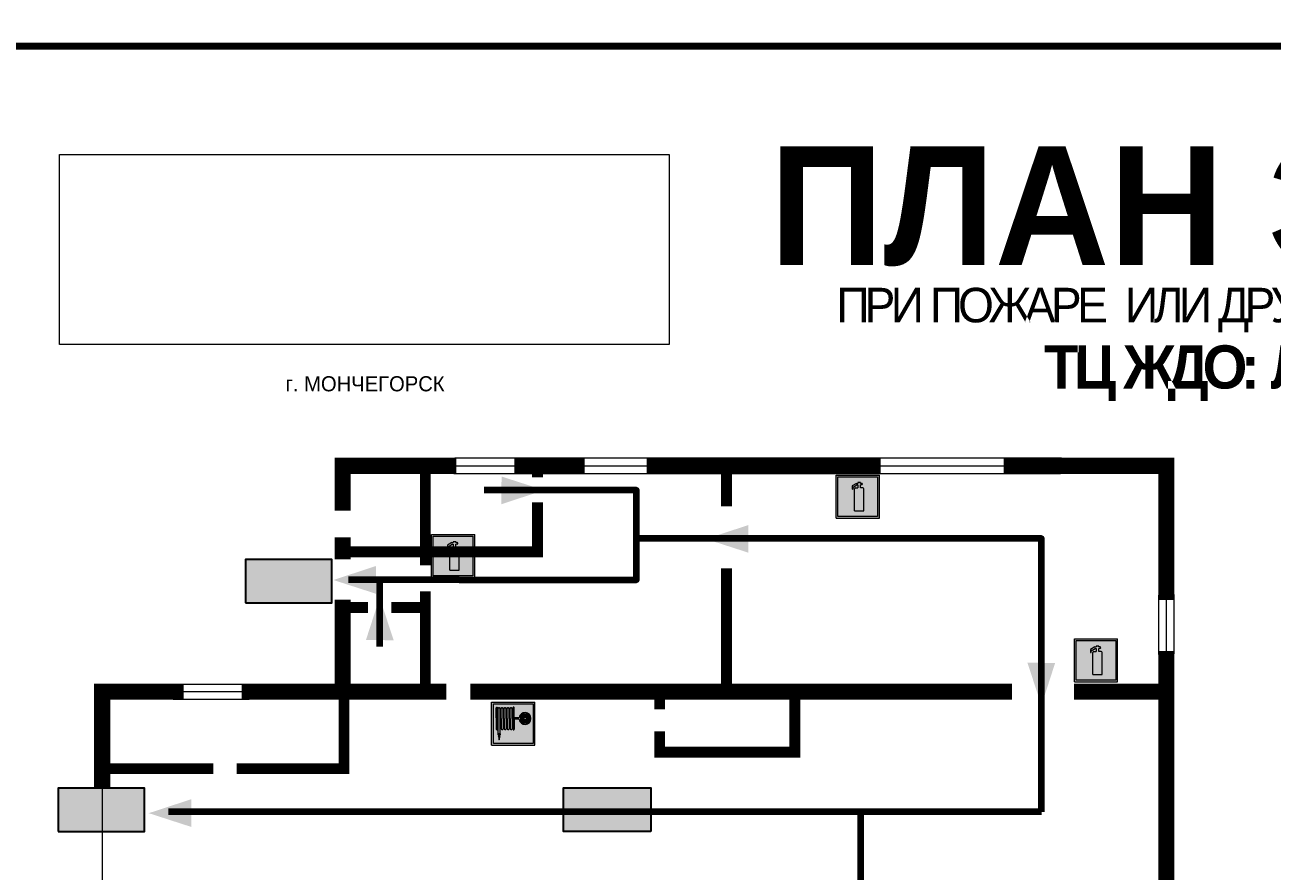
# Model space of a CAD drawing. Header units: millimetres. Extents: x 13114 to 67229, y 22859 to 38520.
# Drawn here: x 33407.4 to 33638.7, y 25310 to 25466.8 of the extents above; entities that cross this region are included whole.
import ezdxf

# ---------------------------------------------------------------- set-up
doc = ezdxf.new("R2010")
doc.units = ezdxf.units.MM
doc.layers.add('План_Штампы', color=7, linetype='Continuous')
doc.styles.add('обычный', font='arial.ttf')
picture_1 = doc.add_image_def('image1.jpg', size_in_pixel=(337, 105))

# ---------------------------------------------------------------- blocks, each defined once
blk = doc.blocks.new('A$C7B4425F7')
at = {"true_color": 0xffffff}
blk.add_hatch(color=7, dxfattribs=at).paths.add_polyline_path([(0, 0), (-16, 0), (-16, -8), (0, -8)])
h = blk.add_hatch(color=126)
h.paths.add_polyline_path([(-0.2, -0.2), (-15.8, -0.2), (-15.8, -7.8), (-0.2, -7.8)])
h.paths.add_polyline_path([(-11.76, -2.03), (-11.76, -3.66), (-11.17, -3.66, -0.568275), (-11.17, -6.18), (-12.58, -6.18), (-12.58, -2.03)], flags=16)
h.paths.add_polyline_path([(-13.33, -4.12, -0.495768), (-13.59, -6.18), (-15.03, -6.18), (-15.03, -2.03), (-13.59, -2.03, -0.487973)], flags=16)
h.paths.add_polyline_path([(-10.25, -2.03), (-9.48, -2.03), (-9.48, -6.18), (-10.25, -6.18)], flags=16)
h.paths.add_polyline_path([(-13.84, -3.69), (-14.24, -3.69), (-14.24, -3.03), (-13.9, -3.03, -0.692621)], flags=0)
h.paths.add_polyline_path([(-9.15, -2.03), (-8.4, -2.03), (-8.04, -3.07), (-7.68, -2.03), (-6.93, -2.03), (-7.64, -4.1), (-6.93, -6.18), (-7.68, -6.18), (-8.04, -5.14), (-8.4, -6.18), (-9.15, -6.18), (-8.44, -4.1)], flags=16)
h.paths.add_polyline_path([(-11.76, -4.46), (-11.42, -4.46, -0.692621), (-11.36, -5.12), (-11.76, -5.12)], flags=0)
h.paths.add_polyline_path([(-13.9, -5.2), (-14.24, -5.2), (-14.24, -4.55), (-13.84, -4.55, -0.708038)], flags=0)
edge = h.paths.add_edge_path(flags=16)
edge.add_ellipse((-5.51, -4.08), major_axis=(0, 2.05), ratio=0.586184, start_angle=0, end_angle=360)
edge = h.paths.add_edge_path(flags=0)
edge.add_ellipse((-5.51, -4.08), major_axis=(0, 1.14), ratio=0.454828, start_angle=0, end_angle=360)
h.paths.add_polyline_path([(-4.13, -4.96, 0.377264), (-3.48, -4.52, 0.0555), (-3.16, -2.03), (-1.66, -2.03), (-1.66, -4.96), (-0.96, -4.96), (-0.96, -7.01), (-1.75, -7.01), (-1.75, -6.18), (-3.3, -6.18), (-3.3, -7.02), (-4.13, -7.02)], flags=16)
h.paths.add_polyline_path([(-2.73, -2.91), (-2.28, -2.91), (-2.28, -4.96), (-3.05, -4.96, 0.079136)], flags=0)
at = {"color": 126}
blk.add_lwpolyline([(-16, -8), (0, -8), (0, 0), (-16, 0)], close=True, dxfattribs=at)
blk = doc.blocks.new('A$C37112FD5')
at = {"true_color": 0xf5f5ff}
h = blk.add_hatch(color=7, dxfattribs=at)
h.dxf.hatch_style = 1
h.paths.add_polyline_path([(12.8, -7.4), (0, -7.4), (0, -20.2), (12.8, -20.2)])
h.paths.add_polyline_path([(12.29, -7.91), (12.29, -19.69), (0.51, -19.69), (0.51, -7.91)], flags=16)
h.paths.add_polyline_path([(4.98, -9.04, -0.42597), (5.17, -9.22), (5.17, -12.25), (5.17, -15.29, -0.432244), (4.98, -15.47), (4.83, -15.47, -0.42597), (4.64, -15.29), (4.64, -12.25), (4.64, -9.22, -0.432244), (4.83, -9.04)], flags=0)
h.paths.add_polyline_path([(4.28, -9.22), (4.28, -12.25), (4.28, -15.29, -0.432244), (4.09, -15.47), (3.94, -15.47, -0.42597), (3.75, -15.29), (3.75, -12.25), (3.75, -9.22, -0.432244), (3.94, -9.04), (4.09, -9.04, -0.42597)], flags=0)
h.paths.add_polyline_path([(5.72, -9.04), (5.87, -9.04, -0.42597), (6.06, -9.22), (6.06, -12.25), (6.06, -15.29, -0.432244), (5.87, -15.47), (5.72, -15.47, -0.42597), (5.53, -15.29), (5.53, -12.25), (5.53, -9.22, -0.432244)], flags=0)
h.paths.add_polyline_path([(6.42, -8.9), (6.5, -8.9, -0.42597), (6.69, -9.08), (6.69, -12.03), (8.21, -12.03, -15.824349), (8.21, -12.47), (6.69, -12.47), (6.69, -15.42, -0.432244), (6.5, -15.6), (6.42, -15.6)], flags=0)
h.paths.add_polyline_path([(3.39, -9.22), (3.39, -12.25), (3.39, -15.29, -0.432244), (3.2, -15.47), (3.05, -15.47, -0.42597), (2.85, -15.29), (2.85, -12.25), (2.85, -9.22, -0.432244), (3.05, -9.04), (3.2, -9.04, -0.42597)], flags=0)
h.paths.add_polyline_path([(2.5, -9.22), (2.5, -16.71), (1.96, -16.71), (1.96, -9.22, -0.432244), (2.15, -9.04), (2.31, -9.04, -0.42597)], flags=0)
h.paths.add_polyline_path([(1.61, -8.9), (1.61, -15.6), (1.57, -15.6, -0.42597), (1.37, -15.42), (1.37, -12.03), (1.37, -9.09, -0.432244), (1.57, -8.9)], flags=0)
h.paths.add_polyline_path([(9.76, -10.81), (9.76, -12.03), (8.49, -12.03, -0.336371)], flags=0)
h.paths.add_polyline_path([(8.49, -12.47), (9.76, -12.47), (9.76, -13.7, -0.336371)], flags=0)
h.paths.add_polyline_path([(10.11, -10.81, -0.336371), (11.38, -12.03), (10.11, -12.03)], flags=0)
h.paths.add_polyline_path([(10.11, -12.47), (11.38, -12.47, -0.336371), (10.11, -13.7)], flags=0)
h.paths.add_polyline_path([(2.5, -16.84), (2.5, -17.05), (1.97, -17.05), (1.97, -16.84)], flags=0)
h.paths.add_polyline_path([(2.5, -17.24, -0.033778), (2.24, -18.6, -0.033778), (1.97, -17.24)], flags=0)
h = blk.add_hatch(color=242)
h.dxf.hatch_style = 1
h.paths.add_polyline_path([(12.29, -7.91), (0.51, -7.91), (0.51, -19.69), (12.29, -19.69)])
h.paths.add_polyline_path([(6.42, -15.6), (6.42, -8.9), (6.5, -8.9, -0.42597), (6.69, -9.08), (6.69, -12.03), (8.21, -12.03, -15.824349), (8.21, -12.47), (6.69, -12.47), (6.69, -15.42, -0.432244), (6.5, -15.6)], flags=16)
h.paths.add_polyline_path([(5.87, -15.47), (5.72, -15.47, -0.42597), (5.53, -15.29), (5.53, -12.25), (5.53, -9.22, -0.432244), (5.72, -9.04), (5.87, -9.04, -0.42597), (6.06, -9.22), (6.06, -12.25), (6.06, -15.29, -0.432244)], flags=16)
h.paths.add_polyline_path([(4.98, -15.47), (4.83, -15.47, -0.42597), (4.64, -15.29), (4.64, -12.25), (4.64, -9.22, -0.432244), (4.83, -9.04), (4.98, -9.04, -0.42597), (5.17, -9.22), (5.17, -12.25), (5.17, -15.29, -0.432244)], flags=16)
h.paths.add_polyline_path([(4.09, -15.47), (3.94, -15.47, -0.42597), (3.75, -15.29), (3.75, -12.25), (3.75, -9.22, -0.432244), (3.94, -9.04), (4.09, -9.04, -0.42597), (4.28, -9.22), (4.28, -12.25), (4.28, -15.29, -0.432244)], flags=16)
h.paths.add_polyline_path([(3.2, -15.47), (3.05, -15.47, -0.42597), (2.85, -15.29), (2.85, -12.25), (2.85, -9.22, -0.432244), (3.05, -9.04), (3.2, -9.04, -0.42597), (3.39, -9.22), (3.39, -12.25), (3.39, -15.29, -0.432244)], flags=16)
h.paths.add_polyline_path([(2.5, -17.05), (1.97, -17.05), (1.97, -16.84), (2.5, -16.84)], flags=16)
h.paths.add_polyline_path([(2.5, -17.24, -0.033778), (2.24, -18.6, -0.033778), (1.97, -17.24)], flags=16)
h.paths.add_polyline_path([(2.5, -16.71), (1.96, -16.71), (1.96, -9.22, -0.432244), (2.15, -9.04), (2.31, -9.04, -0.42597), (2.5, -9.22)], flags=16)
h.paths.add_polyline_path([(1.61, -15.6), (1.57, -15.6, -0.42597), (1.37, -15.42), (1.37, -12.03), (1.37, -9.09, -0.432244), (1.57, -8.9), (1.61, -8.9)], flags=16)
h.paths.add_polyline_path([(8.49, -12.47), (9.76, -12.47), (9.76, -13.7, -0.336371)], flags=0)
h.paths.add_polyline_path([(10.11, -13.7), (10.11, -12.47), (11.38, -12.47, -0.336371)], flags=0)
h.paths.add_polyline_path([(8.49, -12.03, -0.336371), (9.76, -10.81), (9.76, -12.03)], flags=0)
h.paths.add_polyline_path([(10.11, -12.03), (10.11, -10.81, -0.336371), (11.38, -12.03)], flags=0)
h = blk.add_hatch(color=7, dxfattribs=at)
h.dxf.hatch_style = 1
h.paths.add_polyline_path([(1.61, -8.9), (1.57, -8.9, 0.432244), (1.37, -9.09), (1.37, -12.03), (1.37, -15.42, 0.42597), (1.57, -15.6), (1.61, -15.6)])
h.paths.add_polyline_path([(2.5, -9.22, 0.42597), (2.31, -9.04), (2.15, -9.04, 0.432244), (1.96, -9.22), (1.96, -16.71), (2.5, -16.71)])
h.paths.add_polyline_path([(2.5, -16.84), (1.97, -16.84), (1.97, -17.05), (2.5, -17.05)])
h.paths.add_polyline_path([(2.5, -17.24), (1.97, -17.24, 0.033778), (2.24, -18.6, 0.033778)])
h.paths.add_polyline_path([(3.39, -12.25), (3.39, -9.22, 0.42597), (3.2, -9.04), (3.05, -9.04, 0.432244), (2.85, -9.22), (2.85, -12.25), (2.85, -15.29, 0.42597), (3.05, -15.47), (3.2, -15.47, 0.432244), (3.39, -15.29)])
h.paths.add_polyline_path([(4.28, -12.25), (4.28, -9.22, 0.42597), (4.09, -9.04), (3.94, -9.04, 0.432244), (3.75, -9.22), (3.75, -12.25), (3.75, -15.29, 0.42597), (3.94, -15.47), (4.09, -15.47, 0.432244), (4.28, -15.29)])
h.paths.add_polyline_path([(5.17, -12.25), (5.17, -9.22, 0.42597), (4.98, -9.04), (4.83, -9.04, 0.432244), (4.64, -9.22), (4.64, -12.25), (4.64, -15.29, 0.42597), (4.83, -15.47), (4.98, -15.47, 0.432244), (5.17, -15.29)])
h.paths.add_polyline_path([(6.06, -12.25), (6.06, -9.22, 0.42597), (5.87, -9.04), (5.72, -9.04, 0.432244), (5.53, -9.22), (5.53, -12.25), (5.53, -15.29, 0.42597), (5.72, -15.47), (5.87, -15.47, 0.432244), (6.06, -15.29)])
h.paths.add_polyline_path([(6.69, -12.47), (8.21, -12.47, 15.824349), (8.21, -12.03), (6.69, -12.03), (6.69, -9.08, 0.42597), (6.5, -8.9), (6.42, -8.9), (6.42, -15.6), (6.5, -15.6, 0.432244), (6.69, -15.42)])
h.paths.add_polyline_path([(8.49, -12.47), (9.76, -12.47), (9.76, -13.7, -0.336371)], flags=16)
h.paths.add_polyline_path([(8.49, -12.03, -0.336371), (9.76, -10.81), (9.76, -12.03)], flags=16)
h.paths.add_polyline_path([(10.11, -12.47), (11.38, -12.47, -0.336371), (10.11, -13.7)], flags=16)
h.paths.add_polyline_path([(10.11, -12.03), (10.11, -10.81, -0.336371), (11.38, -12.03)], flags=16)
h = blk.add_hatch(color=242)
h.dxf.hatch_style = 1
h.paths.add_polyline_path([(9.76, -10.81, 0.336371), (8.49, -12.03), (9.76, -12.03)])
h.paths.add_polyline_path([(10.11, -10.81), (10.11, -12.03), (11.38, -12.03, 0.336371)])
h.paths.add_polyline_path([(11.38, -12.47), (10.11, -12.47), (10.11, -13.7, 0.336371)])
h.paths.add_polyline_path([(9.76, -12.47), (8.49, -12.47, 0.336371), (9.76, -13.7)])
at = {"color": 242, "lineweight": 5}
for p, q in [((0, -20.2), (0, -7.4)), ((0, -7.4), (12.8, -7.4)), ((12.8, -20.2), (12.8, -7.4)), ((1.37, -12.03), (1.37, -9.08)), ((1.57, -8.9), (1.61, -8.9)), ((1.61, -8.9), (1.61, -15.6)), ((1.96, -16.71), (1.96, -9.22)), ((2.15, -9.04), (2.31, -9.04)), ((2.5, -16.71), (2.5, -9.22)), ((2.85, -12.25), (2.85, -9.22)), ((3.05, -9.04), (3.2, -9.04)), ((3.39, -12.25), (3.39, -9.22)), ((3.75, -12.25), (3.75, -9.22)), ((3.94, -9.04), (4.09, -9.04)), ((4.28, -12.25), (4.28, -9.22)), ((4.64, -12.25), (4.64, -9.22)), ((4.83, -9.04), (4.98, -9.04)), ((5.17, -12.25), (5.17, -9.22)), ((5.53, -12.25), (5.53, -9.22)), ((5.72, -9.04), (5.87, -9.04)), ((6.06, -12.25), (6.06, -9.22)), ((6.42, -8.9), (6.42, -15.6)), ((6.5, -8.9), (6.42, -8.9)), ((6.69, -12.03), (6.69, -9.08)), ((9.76, -10.81), (9.76, -12.03)), ((10.11, -10.81), (10.11, -12.03)), ((1.37, -12.03), (1.37, -15.42)), ((2.85, -12.25), (2.85, -15.29)), ((3.39, -12.25), (3.39, -15.29)), ((3.75, -12.25), (3.75, -15.29)), ((4.28, -12.25), (4.28, -15.29)), ((4.64, -12.25), (4.64, -15.29)), ((5.17, -12.25), (5.17, -15.29)), ((5.53, -12.25), (5.53, -15.29)), ((6.06, -12.25), (6.06, -15.29)), ((8.21, -12.03), (6.69, -12.03)), ((8.21, -12.47), (6.69, -12.47)), ((6.69, -12.47), (6.69, -15.42)), ((9.76, -12.03), (8.49, -12.03)), ((9.76, -12.47), (8.49, -12.47)), ((9.76, -12.47), (9.76, -13.7)), ((11.38, -12.03), (10.11, -12.03)), ((11.38, -12.47), (10.11, -12.47)), ((10.11, -12.47), (10.11, -13.7)), ((1.57, -15.6), (1.61, -15.6)), ((1.96, -16.71), (2.5, -16.71)), ((1.97, -16.84), (2.5, -16.84)), ((1.97, -17.05), (1.97, -16.84)), ((2.5, -17.05), (1.97, -17.05)), ((1.97, -17.24), (2.5, -17.24)), ((2.5, -16.84), (2.5, -17.05)), ((3.05, -15.47), (3.2, -15.47)), ((3.94, -15.47), (4.09, -15.47)), ((4.83, -15.47), (4.98, -15.47)), ((5.72, -15.47), (5.87, -15.47)), ((6.42, -15.6), (6.5, -15.6)), ((0, -20.2), (12.8, -20.2))]:
    blk.add_line(p, q, dxfattribs=at)
blk.add_lwpolyline([(0.51, -7.91), (12.29, -7.91), (12.29, -19.69), (0.51, -19.69)], close=True, dxfattribs=at)
for centre, radius, start, end in [((1.56, -9.09), 0.182, 87.1027, 180.6071), ((2.15, -9.22), 0.182, 87.1027, 180.6071), ((2.32, -9.22), 0.182, 359.3929, 92.8973), ((3.04, -9.22), 0.182, 87.1027, 180.6071), ((3.21, -9.22), 0.182, 359.3929, 92.8973), ((3.93, -9.22), 0.182, 87.1027, 180.6071), ((4.1, -9.22), 0.182, 359.3929, 92.8973), ((4.82, -9.22), 0.182, 87.1027, 180.6071), ((4.99, -9.22), 0.182, 359.3929, 92.8973), ((5.71, -9.22), 0.182, 87.1027, 180.6071), ((5.88, -9.22), 0.182, 359.3929, 92.8973), ((6.51, -9.09), 0.182, 359.3929, 92.8973), ((9.93, -12.25), 1.74, 187.2319, 172.7681), ((9.93, -12.25), 1.46, 96.9927, 171.3585), ((9.93, -12.25), 1.46, 8.6415, 83.0073), ((9.93, -12.25), 1.46, 188.6415, 263.0073), ((9.93, -12.25), 1.46, 276.9927, 351.3585), ((1.56, -15.42), 0.182, 179.3929, 272.8973), ((12.17, -15.98), 10.27, 187.041, 194.7793), ((-7.7, -15.98), 10.27, 345.2207, 352.959), ((3.04, -15.29), 0.182, 179.3929, 272.8973), ((3.21, -15.29), 0.182, 267.1027, 0.6071), ((3.93, -15.29), 0.182, 179.3929, 272.8973), ((4.1, -15.29), 0.182, 267.1027, 0.6071), ((4.82, -15.29), 0.182, 179.3929, 272.8973), ((4.99, -15.29), 0.182, 267.1027, 0.6071), ((5.71, -15.29), 0.182, 179.3929, 272.8973), ((5.88, -15.29), 0.182, 267.1027, 0.6071), ((6.51, -15.42), 0.182, 267.1027, 0.6071)]:
    blk.add_arc(centre, radius, start, end, dxfattribs=at)
blk = doc.blocks.new('A$C3AD82952')
at = {"true_color": 0xf5f5ff}
h = blk.add_hatch(color=7, dxfattribs=at)
h.dxf.hatch_style = 1
h.paths.add_polyline_path([(8.21, 8.73, 0.414214), (7.89, 9.05), (7.22, 9.05), (7.22, 9.92), (7.59, 9.92, 1), (7.57, 10.36), (7.22, 10.36), (7.22, 10.6), (6.43, 10.6), (6.43, 10.36), (6.01, 10.36), (4.74, 9.59), (4.74, 8.69), (4.98, 8.73), (4.98, 9.26), (6.12, 9.91), (6.43, 9.91), (6.43, 9.05), (5.76, 9.05, 0.414214), (5.44, 8.73), (5.44, 2.2), (8.21, 2.2)], flags=0)
h.paths.add_polyline_path([(12.8, 12.8), (0, 12.8), (0, 0), (12.8, 0)])
h.paths.add_polyline_path([(0.51, 12.29), (12.29, 12.29), (12.29, 0.51), (0.51, 0.51)], flags=16)
h.paths.add_polyline_path([(4.74, 9.59), (6.01, 10.36), (6.43, 10.36), (6.43, 10.6), (7.22, 10.6), (7.22, 10.36), (7.59, 10.36, -0.94586), (7.59, 9.92), (7.22, 9.92), (7.22, 9.05), (7.89, 9.05, -0.414214), (8.21, 8.73), (8.21, 2.2), (5.44, 2.2), (5.44, 8.73, -0.414214), (5.76, 9.05), (6.43, 9.05), (6.43, 9.91), (6.12, 9.91), (4.98, 9.26), (4.98, 8.73), (4.74, 8.69)], flags=0)
h = blk.add_hatch(color=242)
h.dxf.hatch_style = 1
h.paths.add_polyline_path([(12.29, 12.29), (0.51, 12.29), (0.51, 0.51), (12.29, 0.51)])
h.paths.add_polyline_path([(4.74, 8.69), (4.74, 9.59), (6.01, 10.36), (6.43, 10.36), (6.43, 10.6), (7.22, 10.6), (7.22, 10.36), (7.59, 10.36, -0.94586), (7.59, 9.92), (7.22, 9.92), (7.22, 9.05), (7.89, 9.05, -0.414214), (8.21, 8.73), (8.21, 2.2), (5.44, 2.2), (5.44, 8.73, -0.414214), (5.76, 9.05), (6.43, 9.05), (6.43, 9.91), (6.12, 9.91), (4.98, 9.26), (4.98, 8.73)], flags=16)
h = blk.add_hatch(color=7, dxfattribs=at)
h.dxf.hatch_style = 1
h.paths.add_polyline_path([(8.21, 8.73, 0.414214), (7.89, 9.05), (7.22, 9.05), (7.22, 9.92), (7.59, 9.92, 1), (7.57, 10.36), (7.22, 10.36), (7.22, 10.6), (6.43, 10.6), (6.43, 10.36), (6.01, 10.36), (4.74, 9.59), (4.74, 8.69), (4.98, 8.73), (4.98, 9.26), (6.12, 9.91), (6.43, 9.91), (6.43, 9.05), (5.76, 9.05, 0.414214), (5.44, 8.73), (5.44, 2.2), (8.21, 2.2)])
at = {"color": 242, "lineweight": 5}
for p, q in [((0, 0), (0, 12.8)), ((0, 12.8), (12.8, 12.8)), ((12.8, 0), (12.8, 12.8)), ((6.01, 10.36), (4.74, 9.59)), ((4.74, 9.59), (4.74, 8.69)), ((4.74, 8.69), (4.98, 8.73)), ((4.98, 9.26), (6.12, 9.91)), ((4.98, 8.73), (4.98, 9.26)), ((5.44, 2.2), (5.44, 8.73)), ((5.76, 9.05), (6.43, 9.05)), ((6.01, 10.36), (6.43, 10.36)), ((6.12, 9.91), (6.43, 9.91)), ((7.22, 10.6), (6.43, 10.6)), ((6.43, 10.6), (6.43, 10.36)), ((6.43, 9.91), (6.43, 9.05)), ((7.22, 10.36), (7.22, 10.6)), ((7.59, 10.36), (7.22, 10.36)), ((7.22, 9.05), (7.22, 9.92)), ((7.59, 9.92), (7.22, 9.92)), ((7.89, 9.05), (7.22, 9.05)), ((8.21, 2.2), (8.21, 8.73)), ((0, 0), (12.8, 0)), ((5.44, 2.2), (8.21, 2.2))]:
    blk.add_line(p, q, dxfattribs=at)
blk.add_lwpolyline([(0.51, 12.29), (12.29, 12.29), (12.29, 0.51), (0.51, 0.51)], close=True, dxfattribs=at)
for centre, radius, start, end in [((5.76, 8.73), 0.32, 90, 180), ((7.58, 10.14), 0.223, 273.1875, 86.8125), ((7.89, 8.73), 0.32, 0, 90)]:
    blk.add_arc(centre, radius, start, end, dxfattribs=at)
blk = doc.blocks.new('A$C32E8229D')
at = {"true_color": 0xffffff}
blk.add_hatch(color=7, dxfattribs=at).paths.add_polyline_path([(0, 0), (0, -8), (16, -8), (16, 0)])
h = blk.add_hatch(color=126)
h.paths.add_polyline_path([(0.2, -0.2), (15.8, -0.2), (15.8, -7.8), (0.2, -7.8)])
h.paths.add_polyline_path([(13.49, -2.05), (12.08, -2.05), (11.37, -2.63, 0.162397), (11.29, -2.84), (11.29, -3.63), (10.35, -3.63), (10.35, -4.05), (11.68, -4.05), (11.68, -3.48), (12.26, -4.28), (11.29, -5.1), (11.29, -6.78), (11.85, -6.78), (11.85, -5.44), (12.8, -4.64), (12.8, -5.94), (14.46, -5.94), (14.46, -5.39), (13.45, -5.39), (13.45, -3.97), (12.46, -2.59), (13.15, -2.59), (13.69, -3.34), (14.18, -3)], flags=16)
h.paths.add_polyline_path([(10.74, -1.82, 1), (11.8, -1.82, 1)], flags=16)
h.paths.add_polyline_path([(9.39, -3.59), (5.99, -3.59), (6.56, -3.03), (5.91, -3.03), (5.1, -3.83), (5.91, -4.64), (6.56, -4.64), (5.99, -4.09), (9.39, -4.09)], flags=16)
h.paths.add_polyline_path([(4.29, -1.08), (1.72, -1.08), (1.72, -6.6), (4.29, -6.6)], flags=16)
at = {"color": 126}
blk.add_lwpolyline([(16, -8), (0, -8), (0, 0), (16, 0)], close=True, dxfattribs=at)

msp = doc.modelspace()

# ---------------------------------------------------------------- linework, layer by layer
at = {"color": 6, "lineweight": 100}
for points in [[(33388.44, 25462.86), (33988.44, 25462.86), (33988.44, 25857.86), (33388.44, 25857.86)], [(33388.44, 25067.86), (33988.44, 25067.86), (33988.44, 25462.86), (33388.44, 25462.86)]]:
    msp.add_lwpolyline(points, close=True, dxfattribs=at)
at = {"lineweight": 100}
for points, const_width in [([(33466.33, 25376.75), (33466.33, 25385.09), (33487.39, 25385.09)], 3), ([(33481.69, 25366.63), (33481.69, 25385.09)], 2), ([(33498.17, 25385.09), (33511.2, 25385.09)], 3), ([(33502.47, 25385.09), (33502.47, 25382.93)], 2), ([(33522.74, 25385.09), (33566.16, 25385.09)], 3), ([(33588.96, 25385.09), (33619.13, 25385.09), (33619.13, 25360.19)], 3), ([(33537.53, 25384.68), (33537.53, 25377.59)], 2), ([(33466.33, 25369.13), (33502.47, 25369.13), (33502.47, 25378.29)], 2), ([(33466.33, 25367.73), (33466.33, 25371.82)], 3), ([(33537.53, 25366.1), (33537.53, 25341.97)], 2), ([(33481.69, 25343.23), (33481.69, 25361.81)], 2), ([(33447.6, 25343.23), (33466.33, 25343.23), (33466.33, 25360.25)], 3), ([(33466.33, 25358.81), (33471.03, 25358.81)], 2), ([(33481.69, 25358.81), (33475.38, 25358.81)], 2), ([(33619.13, 25350.77), (33619.13, 25283.59), (33633.81, 25283.59)], 3), ([(33421.72, 25325.37), (33421.72, 25343.23), (33436.87, 25343.23)], 3), ([(33466.33, 25343.23), (33485.58, 25343.23)], 3), ([(33490.03, 25343.23), (33590.52, 25343.23)], 3), ([(33619.13, 25343.23), (33602.02, 25343.23)], 3)]:
    msp.add_lwpolyline(points, dxfattribs=dict(at, const_width=const_width))
at = {"lineweight": 0}
for points in [[(33487.12, 25386.55), (33599.65, 25386.55)], [(33486.95, 25383.65), (33599.48, 25383.65)], [(33487.39, 25385.09), (33599.92, 25385.09)], [(33617.73, 25350.11), (33617.73, 25361.11)], [(33619.13, 25350.77), (33619.13, 25361.77)], [(33620.59, 25350.24), (33620.59, 25361.24)], [(33435.95, 25344.63), (33450.1, 25344.63)], [(33436.87, 25343.23), (33451.02, 25343.23)], [(33434.88, 25341.84), (33449.02, 25341.84)], [(33421.72, 25325.37), (33421.72, 25300.72)]]:
    msp.add_lwpolyline(points, dxfattribs=at)
at = {"color": 126, "lineweight": 100, "true_color": 0x008754}
for points in [[(33487.92, 25363.98), (33520.84, 25363.98), (33520.84, 25380.56), (33492.58, 25380.56)], [(33595.96, 25320.96), (33595.96, 25371.59), (33520.84, 25371.59)], [(33487.92, 25363.98), (33487.92, 25363.98), (33467.43, 25363.98)], [(33473.18, 25363.98), (33473.18, 25351.61)], [(33595.96, 25320.96), (33434.02, 25320.96)], [(33562.48, 25280.71), (33562.48, 25320.96)]]:
    msp.add_lwpolyline(points, dxfattribs=at)
at = {"lineweight": 0, "const_width": 2}
for points in [[(33446.69, 25328.94), (33466.57, 25328.94), (33466.57, 25342.9)], [(33525.15, 25343.11), (33525.15, 25339.94)], [(33525.15, 25335.86), (33525.15, 25332.01), (33550.21, 25332.01), (33550.21, 25342.96)], [(33421.99, 25328.94), (33442.35, 25328.94)]]:
    msp.add_lwpolyline(points, dxfattribs=at)
at = {"layer": 'План_Штампы', "color": 126, "true_color": 0x008754}
for points in [[(33495.79, 25377.97), (33495.8, 25383.1), (33503.68, 25380.56)], [(33541.61, 25374.11), (33541.6, 25368.98), (33533.72, 25371.52)], [(33472.51, 25366.51), (33472.5, 25361.37), (33464.62, 25363.92)], [(33475.79, 25352.76), (33470.65, 25352.78), (33473.2, 25360.65)], [(33593.36, 25348.57), (33598.5, 25348.56), (33595.95, 25340.68)], [(33438.26, 25323.29), (33438.25, 25318.15), (33430.37, 25320.7)]]:
    msp.add_solid(points, dxfattribs=at)

# ---------------------------------------------------------------- block references
for name, p, xscale, yscale, zscale in [('A$C3AD82952', (33557.89, 25375.35), 0.625, 0.625, 0.625), ('A$C3AD82952', (33482.83, 25364.37), 0.625, 0.625, 0.625), ('A$C3AD82952', (33602.09, 25345.03), 0.625, 0.625, 0.625), ('A$C37112FD5', (33493.97, 25345.9), 0.6249984004534781, 0.6249984004534781, 0.6249984004534781)]:
    msp.add_blockref(name, p, dxfattribs=dict(xscale=xscale, yscale=yscale, zscale=zscale))
at = {"layer": 'План_Штампы'}
for p in [(33464.3, 25367.69), (33429.59, 25325.32)]:
    msp.add_blockref('A$C7B4425F7', p, dxfattribs=at)
at = {"layer": 'План_Штампы', "color": 126, "true_color": 0x008754, "xscale": 1.012510887696, "yscale": 1.012510887696, "zscale": 1.012510887696, "rotation": 359.9978653237144}
msp.add_blockref('A$C32E8229D', (33507.32, 25325.39), dxfattribs=at)

# ---------------------------------------------------------------- texts
at = {"lineweight": 0, "style": 'обычный'}
for s, insert, char_height, width, attachment_point in [('{\\fProxima Nova Rg|b1|i0|c204|p2;ПЛАН ЭВАКУАЦИИ}', (33545.52, 25444.3), 22, 493.8901, 1), ('\\pi-8.4,l8.4,t8.4;{\\fProxima Nova Rg|b0|i0|c204|p2;г. МОНЧЕГОРСК\\H1.1997x; }', (33470.49, 25400.27), 2.8, 126.6484, 5)]:
    msp.add_mtext(s, dxfattribs=dict(at, insert=insert, char_height=char_height, width=width, attachment_point=attachment_point))
at = {"color": 0, "lineweight": 0, "insert": (33695.39, 25418.25), "char_height": 8, "width": 449.2158, "attachment_point": 5, "style": 'обычный'}
msp.add_mtext('{\\fArial Black|b1|i0|c204|p34;\\H2x;\\T0.85;  \\fArial Narrow|b0|i0|c204|p34;\\H0.8x;\\W0.9;\\P\\fProxima Nova Rg|b0|i0|c204|p2;\\H0.5x;\\W1;\\C256;ПРИ ПОЖАРЕ  ИЛИ ДРУГИХ ЧРЕЗВЫЧАЙНЫХ СИТУАЦИЯХ  ИЗ ПОМЕЩЕНИЙ \\fProxima Nova Rg|b1|i0|c204|p2;\\H1.25x;\\PТЦ ЖДО: ЛОКОМОТИВНОГО ДЕПО   1 ЭТАЖ}', dxfattribs=at)

# ---------------------------------------------------------------- pictures from other files: only their frames are drawn
at = {"color": 7, "lineweight": 0, "true_color": 0xf5f5ff}
image = msp.add_image(picture_1, insert=(33413.8, 25407.54), size_in_units=(113.11, 35.24), dxfattribs=at)
image.dxf.flags = 7

doc.saveas('drawing.dxf')
